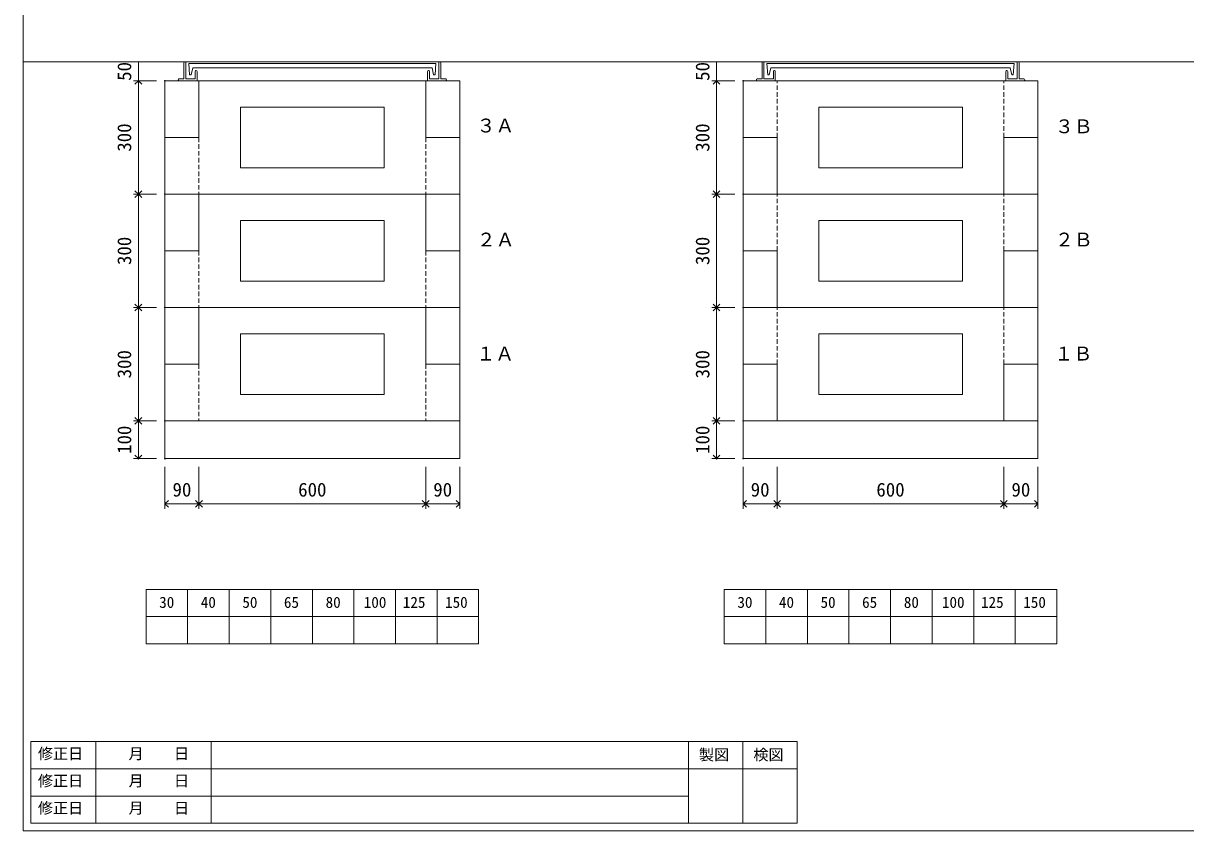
# Model space of a CAD drawing. Units: millimetres, scale not verified. Extents: x -4890 to 18490, y -2303 to 2303.
# Drawn here: x -1230 to 1846, y -1972 to 166 of the extents above; entities that cross this region are included whole.
import ezdxf
from ezdxf.enums import TextEntityAlignment as Align

# ---------------------------------------------------------------- set-up
doc = ezdxf.new("R2010")
doc.units = ezdxf.units.MM
doc.header["$LTSCALE"] = 10
doc.header["$PDMODE"] = 32
doc.header["$PDSIZE"] = 2
for name, pattern in [('DASHED1', [1.8, 1.2, -0.6]), ('USER2', [50.8, 31.75, -6.35, 6.35, -6.35]), ('USER5', [3.185, 0.01, -3.175])]:
    doc.linetypes.add(name, pattern=pattern)
for name, color, linetype, lineweight in [('0-1_Defpoints', 7, 'USER2', 5), ('0-2_waku', 7, 'Continuous', 18), ('0-3_gaikei', 7, 'Continuous', 18), ('0-4_kakure', 7, 'USER5', 18), ('0-5_sunpou', 7, 'Continuous', 5), ('0-8_uchigawa', 6, 'Continuous', 18), ('0-A_futa', 3, 'Continuous', 18), ('0-B_GL', 4, 'Continuous', 18), ('0-D_文字１', 7, 'Continuous', 18)]:
    doc.layers.add(name, color=color, linetype=linetype, lineweight=lineweight)
doc.styles.add('ＭＳ ゴシック', font='')
doc.styles.get('ＭＳ ゴシック').set_extended_font_data('MS Gothic')

# ---------------------------------------------------------------- blocks, each defined once
blk = doc.blocks.new('_Open90')
at = {"layer": '0-5_sunpou'}
blk.add_line((0, 0), (-1, 0), dxfattribs=at)
blk.add_lwpolyline([(-0.5, 0.5), (0, 0), (-0.5, -0.5)], dxfattribs=at)
blk = doc.blocks.new('D70')
at = {"layer": '0-1_Defpoints'}
for p in [(592.32, 2214.36), (522.02, 1914.36), (592.32, 1914.36)]:
    blk.add_point(p, dxfattribs=at)
at = {"layer": '0-5_sunpou'}
for p, q in [((570.32, 2214.36), (509.02, 2214.36)), ((522.02, 2196.36), (522.02, 1932.36)), ((570.32, 1914.36), (509.02, 1914.36))]:
    blk.add_line(p, q, dxfattribs=at)
at = {"layer": '0-5_sunpou', "xscale": 18, "yscale": 18}
for p, rotation in [((522.02, 2214.36), 90), ((522.02, 1914.36), 270)]:
    blk.add_blockref('_Open90', p, dxfattribs=dict(at, rotation=rotation))
at = {"layer": '0-5_sunpou', "style": 'ＭＳ ゴシック'}
blk.add_text('300', height=36.66, rotation=90, dxfattribs=at).set_placement((514.02, 2026.86), align=Align.BOTTOM_LEFT)
blk = doc.blocks.new('D71')
at = {"layer": '0-1_Defpoints'}
for p in [(592.32, 1614.36), (522.02, 1314.36), (592.32, 1314.36)]:
    blk.add_point(p, dxfattribs=at)
at = {"layer": '0-5_sunpou'}
for p, q in [((570.32, 1614.36), (509.02, 1614.36)), ((522.02, 1596.36), (522.02, 1332.36)), ((570.32, 1314.36), (509.02, 1314.36))]:
    blk.add_line(p, q, dxfattribs=at)
at = {"layer": '0-5_sunpou', "xscale": 18, "yscale": 18}
for p, rotation in [((522.02, 1614.36), 90), ((522.02, 1314.36), 270)]:
    blk.add_blockref('_Open90', p, dxfattribs=dict(at, rotation=rotation))
at = {"layer": '0-5_sunpou', "style": 'ＭＳ ゴシック'}
blk.add_text('300', height=36.66, rotation=90, dxfattribs=at).set_placement((514.02, 1426.86), align=Align.BOTTOM_LEFT)
blk = doc.blocks.new('D72')
at = {"layer": '0-1_Defpoints'}
for p in [(592.32, 1314.36), (522.02, 1214.36), (592.32, 1214.36)]:
    blk.add_point(p, dxfattribs=at)
at = {"layer": '0-5_sunpou'}
for p, q in [((570.32, 1314.36), (509.02, 1314.36)), ((522.02, 1296.36), (522.02, 1232.36)), ((570.32, 1214.36), (509.02, 1214.36))]:
    blk.add_line(p, q, dxfattribs=at)
at = {"layer": '0-5_sunpou', "xscale": 18, "yscale": 18}
for p, rotation in [((522.02, 1314.36), 90), ((522.02, 1214.36), 270)]:
    blk.add_blockref('_Open90', p, dxfattribs=dict(at, rotation=rotation))
at = {"layer": '0-5_sunpou', "style": 'ＭＳ ゴシック'}
blk.add_text('100', height=36.66, rotation=90, dxfattribs=at).set_placement((514.02, 1226.86), align=Align.BOTTOM_LEFT)
blk = doc.blocks.new('D73')
at = {"layer": '0-1_Defpoints'}
for p in [(2122.32, 2214.36), (2052.02, 1914.36), (2122.32, 1914.36)]:
    blk.add_point(p, dxfattribs=at)
at = {"layer": '0-5_sunpou'}
for p, q in [((2100.32, 2214.36), (2039.02, 2214.36)), ((2052.02, 2196.36), (2052.02, 1932.36)), ((2100.32, 1914.36), (2039.02, 1914.36))]:
    blk.add_line(p, q, dxfattribs=at)
at = {"layer": '0-5_sunpou', "xscale": 18, "yscale": 18}
for p, rotation in [((2052.02, 2214.36), 90), ((2052.02, 1914.36), 270)]:
    blk.add_blockref('_Open90', p, dxfattribs=dict(at, rotation=rotation))
at = {"layer": '0-5_sunpou', "style": 'ＭＳ ゴシック'}
blk.add_text('300', height=36.66, rotation=90, dxfattribs=at).set_placement((2044.02, 2026.86), align=Align.BOTTOM_LEFT)
blk = doc.blocks.new('D74')
at = {"layer": '0-1_Defpoints'}
for p in [(2122.32, 1614.36), (2052.02, 1314.36), (2122.32, 1314.36)]:
    blk.add_point(p, dxfattribs=at)
at = {"layer": '0-5_sunpou'}
for p, q in [((2100.32, 1614.36), (2039.02, 1614.36)), ((2052.02, 1596.36), (2052.02, 1332.36)), ((2100.32, 1314.36), (2039.02, 1314.36))]:
    blk.add_line(p, q, dxfattribs=at)
at = {"layer": '0-5_sunpou', "xscale": 18, "yscale": 18}
for p, rotation in [((2052.02, 1614.36), 90), ((2052.02, 1314.36), 270)]:
    blk.add_blockref('_Open90', p, dxfattribs=dict(at, rotation=rotation))
at = {"layer": '0-5_sunpou', "style": 'ＭＳ ゴシック'}
blk.add_text('300', height=36.66, rotation=90, dxfattribs=at).set_placement((2044.02, 1426.86), align=Align.BOTTOM_LEFT)
blk = doc.blocks.new('D75')
at = {"layer": '0-1_Defpoints'}
for p in [(2122.32, 1314.36), (2052.02, 1214.36), (2122.32, 1214.36)]:
    blk.add_point(p, dxfattribs=at)
at = {"layer": '0-5_sunpou'}
for p, q in [((2100.32, 1314.36), (2039.02, 1314.36)), ((2052.02, 1296.36), (2052.02, 1232.36)), ((2100.32, 1214.36), (2039.02, 1214.36))]:
    blk.add_line(p, q, dxfattribs=at)
at = {"layer": '0-5_sunpou', "xscale": 18, "yscale": 18}
for p, rotation in [((2052.02, 1314.36), 90), ((2052.02, 1214.36), 270)]:
    blk.add_blockref('_Open90', p, dxfattribs=dict(at, rotation=rotation))
at = {"layer": '0-5_sunpou', "style": 'ＭＳ ゴシック'}
blk.add_text('100', height=36.66, rotation=90, dxfattribs=at).set_placement((2044.02, 1226.86), align=Align.BOTTOM_LEFT)
blk = doc.blocks.new('D60')
at = {"layer": '0-1_Defpoints'}
for p in [(592.32, 1914.36), (522.02, 1614.36), (592.32, 1614.36)]:
    blk.add_point(p, dxfattribs=at)
at = {"layer": '0-5_sunpou'}
for p, q in [((570.32, 1914.36), (509.02, 1914.36)), ((522.02, 1896.36), (522.02, 1632.36)), ((570.32, 1614.36), (509.02, 1614.36))]:
    blk.add_line(p, q, dxfattribs=at)
at = {"layer": '0-5_sunpou', "xscale": 18, "yscale": 18}
for p, rotation in [((522.02, 1914.36), 90), ((522.02, 1614.36), 270)]:
    blk.add_blockref('_Open90', p, dxfattribs=dict(at, rotation=rotation))
at = {"layer": '0-5_sunpou', "style": 'ＭＳ ゴシック'}
blk.add_text('300', height=36.66, rotation=90, dxfattribs=at).set_placement((514.02, 1726.86), align=Align.BOTTOM_LEFT)
blk = doc.blocks.new('D61')
at = {"layer": '0-1_Defpoints'}
for p in [(2122.32, 1914.36), (2052.02, 1614.36), (2122.32, 1614.36)]:
    blk.add_point(p, dxfattribs=at)
at = {"layer": '0-5_sunpou'}
for p, q in [((2100.32, 1914.36), (2039.02, 1914.36)), ((2052.02, 1896.36), (2052.02, 1632.36)), ((2100.32, 1614.36), (2039.02, 1614.36))]:
    blk.add_line(p, q, dxfattribs=at)
at = {"layer": '0-5_sunpou', "xscale": 18, "yscale": 18}
for p, rotation in [((2052.02, 1914.36), 90), ((2052.02, 1614.36), 270)]:
    blk.add_blockref('_Open90', p, dxfattribs=dict(at, rotation=rotation))
at = {"layer": '0-5_sunpou', "style": 'ＭＳ ゴシック'}
blk.add_text('300', height=36.66, rotation=90, dxfattribs=at).set_placement((2044.02, 1726.86), align=Align.BOTTOM_LEFT)

msp = doc.modelspace()

# ---------------------------------------------------------------- linework, layer by layer
at = {"layer": '0-2_waku'}
for p, q in [((-1230, 2303.42), (-1230, -1971.58)), ((-905, -1332.58), (-905, -1476.58)), ((-905, -1332.58), (-905, -1476.58)), ((-905, -1332.58), (-905, -1476.58)), ((-905, -1332.58), (-905, -1476.58)), ((-905, -1332.58), (-25, -1332.58)), ((-795, -1332.58), (-795, -1476.58)), ((-685, -1332.58), (-685, -1476.58)), ((-685, -1332.58), (-685, -1476.58)), ((-575, -1332.58), (-575, -1476.58)), ((-465, -1332.58), (-465, -1476.58)), ((-355, -1332.58), (-355, -1476.58)), ((-245, -1332.58), (-245, -1476.58)), ((-135, -1332.58), (-135, -1476.58)), ((-25, -1332.58), (-25, -1476.58)), ((625, -1332.58), (625, -1476.58)), ((625, -1332.58), (625, -1476.58)), ((625, -1332.58), (625, -1476.58)), ((625, -1332.58), (625, -1476.58)), ((625, -1332.58), (1505, -1332.58)), ((735, -1332.58), (735, -1476.58)), ((845, -1332.58), (845, -1476.58)), ((845, -1332.58), (845, -1476.58)), ((955, -1332.58), (955, -1476.58)), ((1065, -1332.58), (1065, -1476.58)), ((1175, -1332.58), (1175, -1476.58)), ((1285, -1332.58), (1285, -1476.58)), ((1395, -1332.58), (1395, -1476.58)), ((1505, -1332.58), (1505, -1476.58)), ((-905, -1404.58), (-25, -1404.58)), ((625, -1404.58), (1505, -1404.58)), ((-905, -1476.58), (-25, -1476.58)), ((625, -1476.58), (1505, -1476.58)), ((-1210, -1735.58), (-1210, -1951.58)), ((-1210, -1735.58), (-1210, -1951.58)), ((-1210, -1735.58), (818, -1735.58)), ((-1037.5, -1735.58), (-1037.5, -1951.58)), ((-732.5, -1735.58), (-732.5, -1951.58)), ((-732.5, -1735.58), (-732.5, -1951.58)), ((530, -1735.58), (530, -1951.58)), ((530, -1735.58), (530, -1951.58)), ((674, -1735.58), (674, -1951.58)), ((818, -1735.58), (818, -1951.58)), ((-1210, -1807.58), (818, -1807.58)), ((-1210, -1879.58), (530, -1879.58)), ((-1210, -1951.58), (818, -1951.58)), ((-1230, -1971.58), (4890, -1971.58)), ((-1230, -1971.58), (4890, -1971.58)), ((-1230, -1971.58), (4890, -1971.58))]:
    msp.add_line(p, q, dxfattribs=at)
at = {"layer": '0-3_gaikei'}
for p, q in [((-75, 13.42), (-855, 13.42)), ((-855, -136.58), (-855, 13.42)), ((-165, -136.58), (-165, 13.42)), ((-75, -136.58), (-75, 13.42)), ((1455, 13.42), (675, 13.42)), ((1455, 13.42), (675, 13.42)), ((1455, 13.42), (675, 13.42)), ((1455, 13.42), (675, 13.42)), ((675, 13.42), (675, -136.58)), ((675, 13.42), (675, -136.58)), ((1365, 13.42), (765, 13.42)), ((1455, 13.42), (1455, -136.58)), ((-855, -286.58), (-855, -136.58)), ((-75, -136.58), (-165, -136.58)), ((-75, -286.58), (-75, -136.58)), ((-75, -286.58), (-75, -136.58)), ((765, -136.58), (675, -136.58)), ((675, -136.58), (675, -286.58)), ((765, -136.58), (765, -286.58)), ((765, -136.58), (765, -286.58)), ((1365, -136.58), (1365, -286.58)), ((1455, -136.58), (1455, -286.58)), ((-75, -286.58), (-855, -286.58)), ((-75, -286.58), (-855, -286.58)), ((-855, -436.58), (-855, -286.58)), ((-165, -286.58), (-765, -286.58)), ((-165, -436.58), (-165, -286.58)), ((-75, -436.58), (-75, -286.58)), ((1455, -286.58), (675, -286.58)), ((1455, -286.58), (675, -286.58)), ((1455, -286.58), (675, -286.58)), ((1455, -286.58), (675, -286.58)), ((1455, -286.58), (675, -286.58)), ((1455, -286.58), (675, -286.58)), ((1455, -286.58), (675, -286.58)), ((1455, -286.58), (675, -286.58)), ((1455, -286.58), (675, -286.58)), ((1455, -286.58), (675, -286.58)), ((675, -286.58), (675, -436.58)), ((675, -286.58), (675, -436.58)), ((1365, -286.58), (765, -286.58)), ((1365, -286.58), (765, -286.58)), ((1365, -286.58), (765, -286.58)), ((1455, -286.58), (1455, -436.58)), ((-855, -586.58), (-855, -436.58)), ((-75, -436.58), (-165, -436.58)), ((-75, -586.58), (-75, -436.58)), ((-75, -586.58), (-75, -436.58)), ((765, -436.58), (675, -436.58)), ((675, -436.58), (675, -586.58)), ((765, -436.58), (765, -586.58)), ((765, -436.58), (765, -586.58)), ((1365, -436.58), (1365, -586.58)), ((1455, -436.58), (1455, -586.58)), ((-855, -736.58), (-855, -586.58)), ((-75, -586.58), (-855, -586.58)), ((-765, -586.58), (-765, -736.58)), ((-165, -586.58), (-765, -586.58)), ((-165, -736.58), (-165, -586.58)), ((-75, -736.58), (-75, -586.58)), ((675, -586.58), (675, -736.58)), ((675, -586.58), (675, -736.58)), ((1455, -586.58), (675, -586.58)), ((1455, -586.58), (675, -586.58)), ((1455, -586.58), (675, -586.58)), ((1455, -586.58), (675, -586.58)), ((1455, -586.58), (675, -586.58)), ((1455, -586.58), (675, -586.58)), ((1365, -586.58), (765, -586.58)), ((1365, -586.58), (765, -586.58)), ((1455, -586.58), (1455, -736.58)), ((1455, -586.58), (1455, -736.58)), ((-855, -886.58), (-855, -736.58)), ((-765, -736.58), (-855, -736.58)), ((-75, -886.58), (-75, -736.58)), ((765, -736.58), (675, -736.58)), ((675, -736.58), (675, -886.58)), ((765, -736.58), (765, -886.58)), ((765, -736.58), (765, -886.58)), ((1365, -736.58), (1365, -886.58)), ((1455, -736.58), (1365, -736.58)), ((1455, -736.58), (1455, -886.58)), ((-75, -886.58), (-855, -886.58)), ((-855, -986.58), (-855, -886.58)), ((-75, -886.58), (-855, -886.58)), ((-75, -986.58), (-75, -886.58)), ((1455, -886.58), (675, -886.58)), ((1455, -886.58), (675, -886.58)), ((1455, -886.58), (675, -886.58)), ((675, -986.58), (675, -886.58)), ((1365, -886.58), (765, -886.58)), ((1455, -986.58), (1455, -886.58)), ((-75, -986.58), (-855, -986.58)), ((1455, -986.58), (675, -986.58))]:
    msp.add_line(p, q, dxfattribs=at)
for points in [[(-765, 13.42), (-765, -136.58), (-855, -136.58)], [(-765, 13.42), (-765, -136.58), (-765, 13.42)], [(1455, 13.42), (1455, -136.58), (1365, -136.58)], [(-75, -286.58), (-855, -286.58), (-855, -136.58)], [(-765, -286.58), (-765, -436.58), (-855, -436.58)], [(-765, -286.58), (-765, -436.58), (-765, -286.58)], [(1455, -286.58), (1455, -436.58), (1365, -436.58)], [(-75, -586.58), (-855, -586.58), (-855, -436.58)], [(-765, -586.58), (-765, -736.58), (-765, -586.58)], [(-75, -886.58), (-855, -886.58), (-855, -736.58)], [(-75, -886.58), (-75, -736.58), (-165, -736.58)]]:
    msp.add_lwpolyline(points, dxfattribs=at)
at = {"layer": '0-4_kakure', "linetype": 'DASHED1', "lineweight": 5}
for p, q in [((765, -136.58), (765, 13.42)), ((1365, -136.58), (1365, 13.42)), ((-765, -136.58), (-765, -286.58)), ((-165, -136.58), (-165, -286.58)), ((765, -436.58), (765, -286.58)), ((1365, -436.58), (1365, -286.58)), ((-765, -436.58), (-765, -586.58)), ((-165, -436.58), (-165, -586.58)), ((765, -736.58), (765, -586.58)), ((1365, -736.58), (1365, -586.58)), ((-765, -736.58), (-765, -886.58)), ((-165, -736.58), (-165, -886.58))]:
    msp.add_line(p, q, dxfattribs=at)
at = {"layer": '0-5_sunpou'}
for p, q in [((-877, 63.42), (-938.3, 63.42)), ((-925.3, 63.42), (-925.3, 13.42)), ((653, 63.42), (591.7, 63.42)), ((604.7, 63.42), (604.7, 13.42)), ((-877, 13.42), (-938.3, 13.42)), ((653, 13.42), (591.7, 13.42)), ((-877, -286.58), (-938.3, -286.58)), ((653, -286.58), (591.7, -286.58)), ((-855, -1008.58), (-855, -1119.02)), ((-765, -1008.58), (-765, -1119.02)), ((-765, -1008.58), (-765, -1119.02)), ((-165, -1008.58), (-165, -1119.02)), ((-165, -1008.58), (-165, -1119.02)), ((-75, -1008.58), (-75, -1119.02)), ((675, -1008.58), (675, -1119.02)), ((765, -1008.58), (765, -1119.02)), ((765, -1008.58), (765, -1119.02)), ((1365, -1008.58), (1365, -1119.02)), ((1365, -1008.58), (1365, -1119.02)), ((1455, -1008.58), (1455, -1119.02)), ((-837, -1106.02), (-783, -1106.02)), ((-747, -1106.02), (-183, -1106.02)), ((-147, -1106.02), (-93, -1106.02)), ((693, -1106.02), (747, -1106.02)), ((783, -1106.02), (1347, -1106.02)), ((1383, -1106.02), (1437, -1106.02))]:
    msp.add_line(p, q, dxfattribs=at)
at = {"layer": '0-8_uchigawa'}
for p, q in [((-655, -216.58), (-655, -56.58)), ((-275, -56.58), (-655, -56.58)), ((-275, -216.58), (-275, -56.58)), ((875, -216.58), (875, -56.58)), ((1255, -56.58), (875, -56.58)), ((1255, -56.58), (875, -56.58)), ((1255, -56.58), (875, -56.58)), ((1255, -216.58), (1255, -56.58)), ((-275, -216.58), (-655, -216.58)), ((1255, -216.58), (875, -216.58)), ((1255, -216.58), (875, -216.58)), ((1255, -216.58), (875, -216.58)), ((-655, -516.58), (-655, -356.58)), ((-275, -356.58), (-655, -356.58)), ((-275, -516.58), (-275, -356.58)), ((875, -516.58), (875, -356.58)), ((1255, -356.58), (875, -356.58)), ((1255, -356.58), (875, -356.58)), ((1255, -356.58), (875, -356.58)), ((1255, -516.58), (1255, -356.58)), ((-275, -516.58), (-655, -516.58)), ((1255, -516.58), (875, -516.58)), ((1255, -516.58), (875, -516.58)), ((1255, -516.58), (875, -516.58)), ((-275, -656.58), (-655, -656.58)), ((-655, -816.58), (-655, -656.58)), ((-275, -816.58), (-275, -656.58)), ((875, -816.58), (875, -656.58)), ((1255, -656.58), (875, -656.58)), ((1255, -656.58), (1255, -816.58)), ((1255, -816.58), (1255, -656.58)), ((-275, -816.58), (-655, -816.58)), ((1255, -816.58), (875, -816.58)), ((1255, -816.58), (875, -816.58))]:
    msp.add_line(p, q, dxfattribs=at)
for points in [[(875, -56.58), (875, -216.58), (875, -56.58)], [(1255, -56.58), (1255, -216.58), (1255, -56.58)], [(875, -356.58), (875, -516.58), (875, -356.58)], [(1255, -356.58), (1255, -516.58), (1255, -356.58)], [(1255, -656.58), (875, -656.58), (875, -816.58)]]:
    msp.add_lwpolyline(points, dxfattribs=at)
at = {"layer": '0-A_futa'}
for p, q in [((-803, 63.42), (-800, 63.42)), ((-800, 63.42), (-800, 18.42)), ((-130, 63.42), (-130, 18.42)), ((-130, 63.42), (-127, 63.42)), ((727, 63.42), (730, 63.42)), ((730, 63.42), (730, 18.42)), ((1400, 63.42), (1400, 18.42)), ((1400, 63.42), (1403, 63.42)), ((-805, 61.42), (-805, 18.42)), ((-792.19, 58.92), (-137.86, 58.92)), ((-792.19, 58.92), (-789.7, 28.92)), ((-781.67, 47.92), (-785.99, 28.92)), ((-781.67, 47.92), (-148.33, 47.92)), ((-775, 38.42), (-775, 18.42)), ((-773, 40.42), (-772, 40.42)), ((-770, 38.42), (-770, 13.42)), ((-160, 38.42), (-160, 13.42)), ((-157, 40.42), (-158, 40.42)), ((-155, 38.42), (-155, 18.42)), ((-148.33, 47.92), (-144.01, 28.92)), ((-137.86, 58.92), (-140.11, 28.92)), ((-125, 61.42), (-125, 18.42)), ((725, 61.42), (725, 18.42)), ((737.81, 58.92), (1392.14, 58.92)), ((737.81, 58.92), (740.3, 28.92)), ((748.33, 47.92), (744.01, 28.92)), ((748.33, 47.92), (1381.67, 47.92)), ((755, 38.42), (755, 18.42)), ((757, 40.42), (758, 40.42)), ((760, 38.42), (760, 13.42)), ((1370, 38.42), (1370, 13.42)), ((1373, 40.42), (1372, 40.42)), ((1375, 38.42), (1375, 18.42)), ((1381.67, 47.92), (1385.99, 28.92)), ((1392.14, 58.92), (1389.89, 28.92)), ((1405, 61.42), (1405, 18.42)), ((-820, 16.42), (-820, 15.42)), ((-818, 18.42), (-805, 18.42)), ((-770, 13.42), (-818, 13.42)), ((-800, 18.42), (-775, 18.42)), ((-789.7, 28.92), (-785.99, 28.92)), ((-160, 13.42), (-112, 13.42)), ((-130, 18.42), (-155, 18.42)), ((-140.11, 28.92), (-144.01, 28.92)), ((-112, 18.42), (-125, 18.42)), ((-110, 16.42), (-110, 15.42)), ((710, 16.42), (710, 15.42)), ((712, 18.42), (725, 18.42)), ((760, 13.42), (712, 13.42)), ((730, 18.42), (755, 18.42)), ((740.3, 28.92), (744.01, 28.92)), ((1370, 13.42), (1418, 13.42)), ((1400, 18.42), (1375, 18.42)), ((1389.89, 28.92), (1385.99, 28.92)), ((1418, 18.42), (1405, 18.42)), ((1420, 16.42), (1420, 15.42)), ((-770, -286.58), (-818, -286.58)), ((-160, -286.58), (-112, -286.58)), ((760, -286.58), (712, -286.58)), ((1370, -286.58), (1418, -286.58))]:
    msp.add_line(p, q, dxfattribs=at)
for centre, start, end in [((-803, 61.42), 90, 180), ((-127, 61.42), 0, 90), ((727, 61.42), 90, 180), ((1403, 61.42), 0, 90), ((-773, 38.42), 90, 180), ((-772, 38.42), 0, 90), ((-158, 38.42), 90, 180), ((-157, 38.42), 0, 90), ((757, 38.42), 90, 180), ((758, 38.42), 0, 90), ((1372, 38.42), 90, 180), ((1373, 38.42), 0, 90), ((-818, 16.42), 90, 180), ((-818, 15.42), 180, 270), ((-112, 16.42), 0, 90), ((-112, 15.42), 270, 0), ((712, 16.42), 90, 180), ((712, 15.42), 180, 270), ((1418, 16.42), 0, 90), ((1418, 15.42), 270, 0)]:
    msp.add_arc(centre, 2, start, end, dxfattribs=at)
at = {"layer": '0-B_GL'}
msp.add_line((-1230, 63.42), (4890, 63.42), dxfattribs=at)

# ---------------------------------------------------------------- block references
at = {"layer": '0-5_sunpou'}
for name in ['D70', 'D73', 'D60', 'D61', 'D71', 'D74', 'D72', 'D75']:
    msp.add_blockref(name, (-1447.32, -2200.94), dxfattribs=at)
at = {"layer": '0-5_sunpou', "xscale": 18, "yscale": 18, "rotation": 180}
for p in [(-855, -1106.02), (-765, -1106.02), (-165, -1106.02), (675, -1106.02), (765, -1106.02), (1365, -1106.02)]:
    msp.add_blockref('_Open90', p, dxfattribs=at)
at = {"layer": '0-5_sunpou', "xscale": 18, "yscale": 18}
for p in [(-765, -1106.02), (-165, -1106.02), (-75, -1106.02), (765, -1106.02), (1365, -1106.02), (1455, -1106.02)]:
    msp.add_blockref('_Open90', p, dxfattribs=at)

# ---------------------------------------------------------------- texts
at = {"layer": '0-5_sunpou', "style": 'ＭＳ ゴシック'}
for p in [(-933.3, 13.42), (596.7, 13.42)]:
    msp.add_text('50', height=36.66, rotation=90, dxfattribs=at).set_placement(p, align=Align.BOTTOM_LEFT)
for s, p in [('90', (-835, -1098.02)), ('600', (-502.5, -1098.02)), ('90', (-145, -1098.02)), ('90', (695, -1098.02)), ('600', (1027.5, -1098.02)), ('90', (1385, -1098.02))]:
    msp.add_text(s, height=36.66, dxfattribs=at).set_placement(p, align=Align.BOTTOM_LEFT)
at = {"layer": '0-D_文字１', "style": 'ＭＳ ゴシック'}
for s, height, p in [('３Ａ', 36.66, (-30.3, -134.2)), ('３Ｂ', 36.66, (1500.07, -136.3)), ('２Ａ', 36.66, (-29.73, -436.02)), ('２Ｂ', 36.66, (1500.15, -436.02)), ('１Ａ', 36.66, (-31.05, -737.88)), ('１Ｂ', 36.66, (1498.83, -737.88)), ('30', 29.33, (-870.23, -1390.39)), ('40', 29.33, (-760.23, -1390.39)), ('50', 29.33, (-650.23, -1390.39)), ('65', 29.33, (-540.23, -1390.39)), ('80', 29.33, (-429.82, -1390.39)), ('100', 29.33, (-328.95, -1390.39)), ('125', 29.33, (-225.56, -1390.39)), ('150', 29.33, (-113.8, -1390.39)), ('30', 29.33, (659.77, -1390.39)), ('40', 29.33, (769.77, -1390.39)), ('50', 29.33, (879.77, -1390.39)), ('65', 29.33, (989.77, -1390.39)), ('80', 29.33, (1100.18, -1390.39)), ('100', 29.33, (1201.05, -1390.39)), ('125', 29.33, (1304.44, -1390.39)), ('150', 29.33, (1416.2, -1390.39)), ('修正日', 29.33, (-1191.35, -1790.87)), ('\u3000\u3000月\u3000\u3000日', 29.33, (-1031.2, -1790.87)), ('製図', 29.33, (558.06, -1793.83)), ('検図', 29.33, (702.06, -1793.83)), ('修正日', 29.33, (-1191.35, -1862.87)), ('\u3000\u3000月\u3000\u3000日', 29.33, (-1031.2, -1862.87)), ('修正日', 29.33, (-1191.35, -1934.87)), ('\u3000\u3000月\u3000\u3000日', 29.33, (-1031.2, -1934.87))]:
    msp.add_text(s, height=height, dxfattribs=at).set_placement(p, align=Align.BOTTOM_LEFT)

doc.saveas('drawing.dxf')
